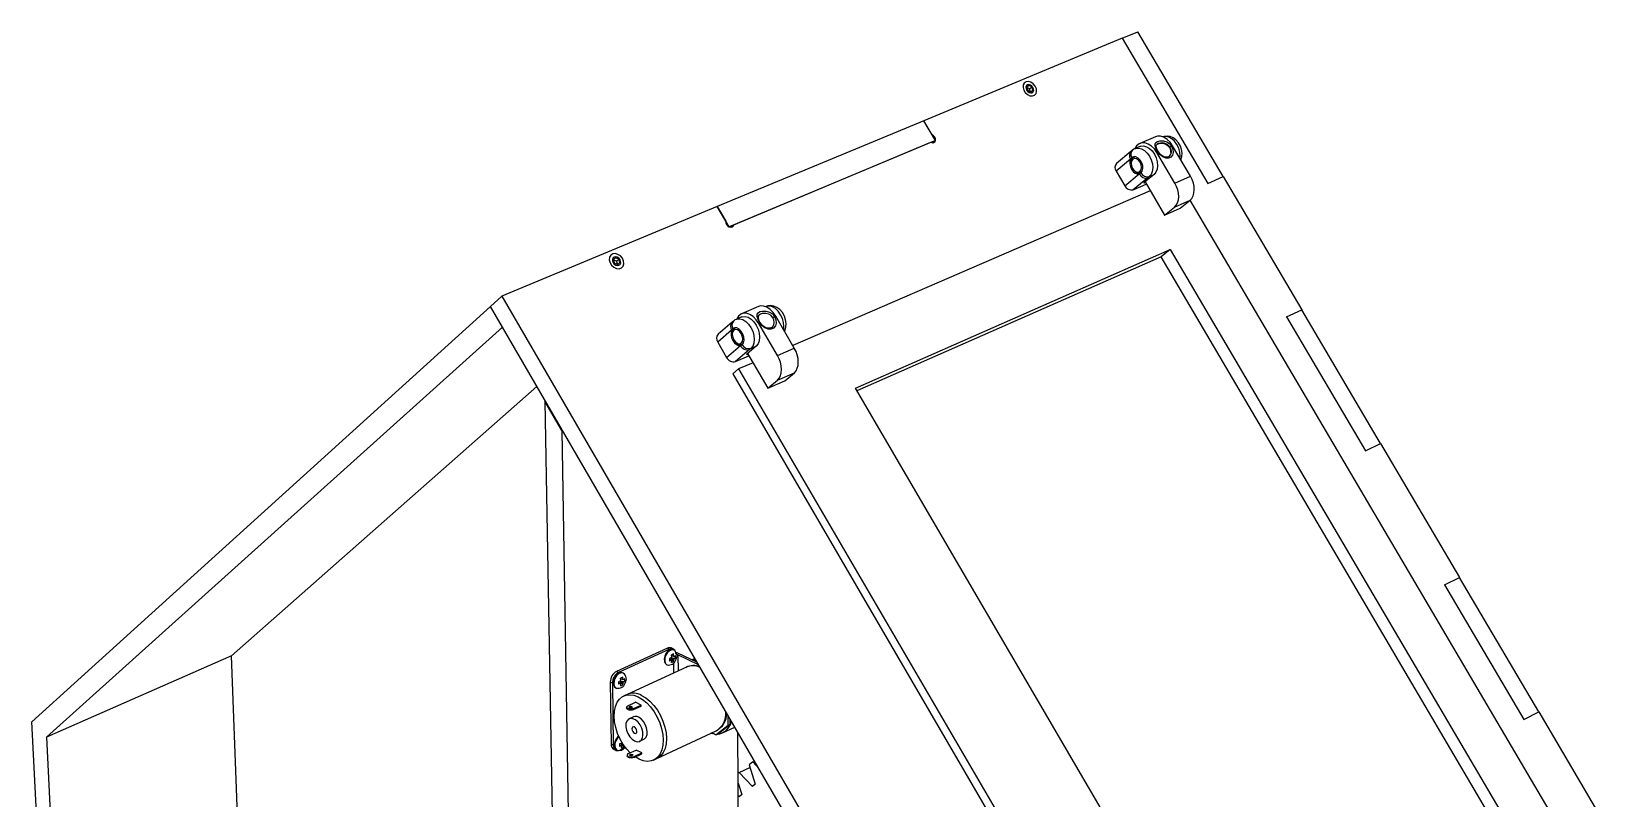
# Model space of a CAD drawing. Extents: x 0 to 158, y 0 to 202.
# Drawn here: x 57.3 to 155.7, y 154.2 to 201.8 of the extents above; entities that cross this region are included whole.
import ezdxf

# ---------------------------------------------------------------- set-up
doc = ezdxf.new("R2010")
doc.units = 0
doc.layers.get('0').update_dxf_attribs({"linetype": 'CONTINUOUS'})

msp = doc.modelspace()

# ---------------------------------------------------------------- linework, layer by layer
at = {"color": 7, "linetype": 'CONTINUOUS'}
for p, q in [((124.954, 201.354), (112.649, 196.232)), ((124.954, 201.354), (130.262, 192.342)), ((124.955, 201.354), (125.918, 201.755)), ((131.218, 192.758), (125.918, 201.755)), ((119.151, 198.416), (119.03, 198.303)), ((119.03, 198.303), (119.098, 198.1)), ((119.204, 198.207), (119.035, 198.287)), ((119.098, 198.1), (119.289, 198.01)), ((119.342, 198.326), (119.151, 198.416)), ((119.204, 198.207), (119.342, 198.326)), ((119.267, 198.02), (119.204, 198.207)), ((119.282, 198.013), (119.41, 198.123)), ((119.289, 198.01), (119.41, 198.123)), ((119.41, 198.123), (119.342, 198.326)), ((112.649, 196.232), (99.829, 190.896)), ((113.367, 195.007), (112.649, 196.232)), ((113.164, 195.353), (112.649, 196.232)), ((113.367, 195.007), (100.56, 189.644)), ((100.855, 189.768), (113.083, 194.888)), ((113.199, 194.861), (113.367, 195.007)), ((127.018, 195.233), (126.047, 194.817)), ((125.491, 194.318), (124.6, 193.576)), ((125.724, 194.001), (125.68, 193.982)), ((126.055, 194.627), (125.75, 194.496)), ((127.107, 194.258), (127.168, 194.284)), ((128.225, 192.358), (127.107, 194.258)), ((127.883, 194.015), (127.894, 194.023)), ((128.017, 194.649), (128.078, 194.675)), ((129.194, 192.779), (128.078, 194.675)), ((125.469, 193.844), (124.578, 193.103)), ((124.578, 193.103), (125.112, 192.195)), ((125.112, 192.195), (126.005, 192.934)), ((125.502, 193.581), (125.505, 193.54)), ((125.659, 193.177), (125.687, 193.146)), ((126.097, 192.998), (126.141, 193.017)), ((126.532, 192.685), (125.639, 191.947)), ((125.639, 191.947), (126.446, 192.296)), ((126.926, 192.891), (126.316, 192.387)), ((126.33, 192.375), (126.386, 192.399)), ((126.367, 192.43), (127.58, 190.368)), ((126.622, 192.76), (126.532, 192.685)), ((126.622, 192.76), (126.926, 192.891)), ((128.225, 192.358), (129.194, 192.779)), ((130.262, 192.342), (131.218, 192.758)), ((131.218, 192.758), (136.091, 184.486)), ((126.689, 191.884), (104.518, 182.279)), ((128.192, 190.869), (129.16, 191.291)), ((128.547, 190.791), (129.16, 191.291)), ((154.408, 148.401), (129.161, 191.292)), ((99.829, 190.896), (86.462, 185.332)), ((100.56, 189.644), (99.829, 190.896)), ((99.829, 190.896), (100.353, 189.998)), ((127.58, 190.368), (128.192, 190.869)), ((127.58, 190.368), (128.547, 190.791)), ((100.685, 189.618), (100.855, 189.768)), ((108.397, 179.633), (127.924, 188.23)), ((127.924, 188.23), (127.359, 187.772)), ((127.924, 188.23), (150.264, 150.242)), ((93.515, 187.723), (93.382, 187.603)), ((93.382, 187.603), (93.451, 187.39)), ((93.585, 187.512), (93.383, 187.604)), ((93.451, 187.39), (93.654, 187.298)), ((93.718, 187.631), (93.515, 187.723)), ((93.585, 187.512), (93.718, 187.631)), ((93.654, 187.3), (93.585, 187.512)), ((93.653, 187.298), (93.654, 187.3)), ((93.654, 187.298), (93.787, 187.419)), ((93.654, 187.3), (93.787, 187.419)), ((93.787, 187.419), (93.718, 187.631)), ((127.359, 187.772), (108.497, 179.462)), ((149.623, 149.906), (127.359, 187.772)), ((85.761, 184.697), (86.462, 185.332)), ((86.462, 185.332), (120.706, 126.357)), ((57.303, 158.913), (85.761, 184.697)), ((86.502, 183.419), (85.761, 184.697)), ((119.608, 126.385), (85.761, 184.697)), ((102.392, 184.696), (101.339, 184.245)), ((102.858, 184.694), (102.836, 184.685)), ((103.391, 184.07), (103.456, 184.098)), ((104.61, 182.12), (103.456, 184.098)), ((135.142, 184.056), (136.091, 184.486)), ((135.142, 184.056), (136.091, 184.486)), ((135.142, 184.056), (140.036, 175.747)), ((140.979, 176.191), (136.091, 184.486)), ((136.091, 184.486), (136.091, 184.486)), ((86.502, 183.419), (58.215, 157.961)), ((100.722, 183.226), (99.858, 182.482)), ((100.751, 183.718), (99.887, 182.974)), ((100.971, 183.381), (100.934, 183.366)), ((101.346, 184.046), (101.016, 183.905)), ((102.404, 183.646), (102.47, 183.674)), ((103.559, 181.665), (102.404, 183.646)), ((103.245, 183.41), (103.255, 183.419)), ((99.858, 182.482), (100.41, 181.534)), ((100.41, 181.534), (101.276, 182.276)), ((100.764, 183.042), (100.763, 182.982)), ((100.977, 182.483), (101.021, 182.443)), ((101.372, 182.343), (101.409, 182.359)), ((102.253, 182.239), (101.661, 181.734)), ((101.923, 182.097), (101.836, 182.022)), ((101.923, 182.097), (102.253, 182.239)), ((103.559, 181.665), (104.61, 182.12)), ((101.836, 182.022), (100.97, 181.281)), ((100.97, 181.281), (101.798, 181.64)), ((102.049, 181.209), (101.154, 180.821)), ((101.682, 181.723), (101.736, 181.747)), ((101.716, 181.78), (102.971, 179.629)), ((101.154, 180.821), (100.791, 180.512)), ((100.791, 180.512), (127.761, 134.221)), ((101.154, 180.821), (128.157, 134.482)), ((102.971, 179.629), (103.564, 180.131)), ((103.564, 180.131), (104.614, 180.588)), ((104.019, 180.086), (104.614, 180.588)), ((88.642, 179.733), (69.689, 163.005)), ((102.971, 179.629), (104.019, 180.086)), ((131.339, 140.34), (108.397, 179.633)), ((89.163, 178.835), (89.128, 178.82)), ((90.179, 177.009), (89.128, 178.82)), ((89.128, 178.82), (90.871, 83.356)), ((90.214, 177.024), (90.179, 177.009)), ((90.179, 177.009), (91.8, 82.79)), ((140.036, 175.747), (140.979, 176.191)), ((140.979, 176.191), (145.88, 167.871)), ((144.943, 167.413), (145.88, 167.871)), ((144.943, 167.413), (149.865, 159.056)), ((144.944, 167.413), (145.88, 167.871)), ((145.879, 167.87), (145.88, 167.871)), ((150.795, 159.528), (145.88, 167.871)), ((96.737, 163.488), (93.586, 162.046)), ((96.863, 163.428), (93.713, 161.986)), ((96.863, 163.428), (96.737, 163.488)), ((97.101, 163.439), (96.974, 163.498)), ((69.689, 163.005), (58.215, 157.961)), ((70.55, 140.945), (69.689, 163.005)), ((97.003, 162.901), (96.86, 162.849)), ((97.004, 162.74), (96.86, 162.808)), ((97.004, 162.74), (96.861, 162.688)), ((96.934, 162.895), (97.121, 162.65)), ((97.135, 162.8), (96.934, 162.895)), ((96.975, 162.891), (97.247, 162.865)), ((97.003, 162.901), (96.986, 163.065)), ((97.133, 162.961), (96.989, 163.029)), ((97.133, 162.961), (97.116, 163.125)), ((98.669, 162.458), (97.386, 163.065)), ((98.572, 162.626), (97.39, 163.185)), ((98.442, 162.849), (98.268, 162.769)), ((98.304, 162.753), (98.489, 162.769)), ((93.713, 161.986), (93.586, 162.046)), ((93.853, 161.456), (93.709, 161.404)), ((93.786, 161.451), (93.974, 161.204)), ((93.828, 161.447), (94.1, 161.421)), ((93.853, 161.456), (93.835, 161.621)), ((93.987, 161.355), (93.837, 161.426)), ((93.985, 161.516), (93.839, 161.586)), ((93.985, 161.516), (93.967, 161.681)), ((97.931, 162.314), (94.232, 160.611)), ((97.931, 162.314), (97.908, 162.302)), ((93.323, 161.319), (93.197, 161.38)), ((93.197, 161.38), (93.252, 157.519)), ((93.323, 161.319), (93.378, 157.458)), ((93.855, 161.294), (93.709, 161.364)), ((93.855, 161.294), (93.711, 161.242)), ((94.232, 160.611), (94.035, 160.519)), ((94.203, 159.82), (94.203, 159.755)), ((94.281, 159.908), (94.757, 160.128)), ((94.637, 159.737), (95.113, 159.957)), ((94.638, 159.672), (94.637, 159.737)), ((94.638, 159.672), (95.114, 159.892)), ((95.113, 159.957), (94.757, 160.128)), ((95.114, 159.892), (95.113, 159.957)), ((149.865, 159.056), (150.796, 159.528)), ((150.796, 159.528), (155.725, 151.16)), ((60.276, 102.02), (57.303, 158.913)), ((94.631, 159.222), (94.367, 159.1)), ((99.751, 158.104), (100.507, 158.7)), ((99.881, 158.165), (100.637, 158.761)), ((100.146, 158.229), (100.915, 158.589)), ((100.507, 158.7), (100.503, 159.298)), ((100.507, 158.7), (100.637, 158.761)), ((100.637, 158.761), (100.635, 159.071)), ((58.215, 157.961), (61.113, 101.51)), ((93.378, 157.458), (93.252, 157.519)), ((93.905, 157.594), (93.762, 157.541)), ((93.907, 157.433), (93.762, 157.504)), ((93.839, 157.591), (94.026, 157.345)), ((93.999, 157.514), (93.865, 157.579)), ((93.886, 157.587), (93.957, 157.58)), ((95.015, 157.705), (95.278, 157.828)), ((96.083, 156.628), (99.769, 158.354)), ((99.675, 158.14), (99.405, 158.183)), ((99.751, 158.104), (99.496, 158.226)), ((99.751, 158.104), (99.881, 158.165)), ((101.196, 144.98), (101.116, 158.242)), ((93.408, 157.211), (93.534, 157.15)), ((93.907, 157.433), (93.764, 157.381)), ((93.779, 157.16), (94.132, 157.325)), ((94.242, 156.851), (94.243, 156.787)), ((94.321, 156.94), (94.795, 157.161)), ((94.675, 156.768), (95.149, 156.989)), ((94.676, 156.704), (94.675, 156.768)), ((94.676, 156.704), (95.15, 156.925)), ((95.149, 156.989), (94.795, 157.161)), ((95.15, 156.925), (95.149, 156.989)), ((95.885, 156.536), (96.083, 156.628)), ((101.198, 155.775), (101.131, 155.723)), ((101.198, 155.775), (101.856, 156.086)), ((102.016, 154.905), (101.198, 155.775)), ((102.028, 156.421), (101.805, 156.247)), ((101.805, 156.247), (102.191, 155.04)), ((102.028, 156.421), (102.142, 156.475)), ((102.408, 156.017), (102.028, 156.421)), ((101.135, 155.105), (101.361, 154.398)), ((102.191, 155.04), (102.016, 154.905)), ((101.187, 154.264), (101.14, 154.314)), ((101.361, 154.398), (101.187, 154.264))]:
    msp.add_line(p, q, dxfattribs=at)
at = {"color": 8, "linetype": 'CONTINUOUS'}
for p, q in [((126.321, 192.391), (126.33, 192.375)), ((101.671, 181.742), (101.682, 181.723)), ((97.14, 161.949), (97.134, 162.572)), ((97.386, 163.065), (97.396, 162.067))]:
    msp.add_line(p, q, dxfattribs=at)
at = {"color": 7, "linetype": 'CONTINUOUS'}
for points in [[(119.287, 198.615), (119.131, 198.659), (118.987, 198.644), (118.874, 198.57), (118.808, 198.448), (118.798, 198.294), (118.844, 198.129), (118.942, 197.976), (119.077, 197.854), (119.231, 197.781), (119.384, 197.767), (119.515, 197.813), (119.605, 197.912), (119.644, 198.053), (119.626, 198.214), (119.552, 198.376), (119.434, 198.516), (119.287, 198.615)], [(119.363, 197.97), (119.427, 198.02), (119.46, 198.1), (119.456, 198.196), (119.417, 198.295), (119.347, 198.382), (119.258, 198.443), (119.164, 198.468), (119.078, 198.456), (119.013, 198.406), (118.98, 198.326), (118.984, 198.23), (119.023, 198.131), (119.093, 198.044), (119.182, 197.983), (119.276, 197.957), (119.363, 197.97)], [(113.083, 194.888), (113.179, 194.862), (113.267, 194.875), (113.333, 194.926), (113.367, 195.007), (113.364, 195.104), (113.324, 195.205), (113.254, 195.292), (113.164, 195.353)], [(127.168, 194.284), (127.149, 194.316), (127.064, 194.484), (127.003, 194.666), (127.001, 194.796), (127.047, 194.884), (127.144, 194.948), (127.287, 194.983), (127.509, 194.977), (127.713, 194.915), (127.885, 194.806), (128.017, 194.649)], [(128.078, 194.675), (127.921, 194.896), (127.738, 195.074), (127.539, 195.2), (127.336, 195.266), (127.141, 195.268), (127.018, 195.233)], [(128.587, 193.81), (128.587, 193.811), (128.645, 193.999), (128.661, 194.209), (128.633, 194.433), (128.56, 194.655), (128.444, 194.863), (128.288, 195.043), (128.117, 195.17), (127.932, 195.25), (127.743, 195.28), (127.558, 195.26), (127.454, 195.218)], [(125.583, 194.394), (125.561, 194.375), (125.475, 194.305)], [(125.502, 193.581), (125.502, 193.689), (125.54, 193.838), (125.62, 193.945), (125.732, 193.998), (125.733, 193.998)], [(126.108, 192.985), (126.193, 193.098), (126.233, 193.255), (126.224, 193.437), (126.167, 193.622), (126.069, 193.788), (125.942, 193.915), (125.801, 193.988), (125.664, 193.997), (125.546, 193.942)], [(125.754, 194.49), (125.67, 194.456), (125.58, 194.392)], [(127.107, 194.258), (126.95, 194.479), (126.767, 194.658), (126.568, 194.784), (126.365, 194.85), (126.17, 194.853), (125.994, 194.791), (125.847, 194.668), (125.74, 194.498)], [(126.055, 194.627), (126.095, 194.642), (126.268, 194.662), (126.453, 194.618), (126.637, 194.514), (126.807, 194.355), (126.952, 194.153), (127.062, 193.923), (127.128, 193.678), (127.148, 193.437), (127.119, 193.216), (127.043, 193.03), (126.926, 192.891)], [(127.199, 194.291), (127.161, 194.355), (127.1, 194.489), (127.067, 194.602), (127.065, 194.685), (127.089, 194.739), (127.098, 194.746)], [(127.11, 194.754), (127.092, 194.743), (127.092, 194.742)], [(127.098, 194.746), (127.144, 194.78), (127.251, 194.815), (127.384, 194.826), (127.54, 194.806), (127.704, 194.744), (127.838, 194.639), (127.923, 194.504), (127.956, 194.352), (127.952, 194.259)], [(128.017, 194.649), (128.098, 194.456), (128.119, 194.265), (128.076, 194.098), (127.974, 193.975), (127.827, 193.911), (127.651, 193.915), (127.468, 193.985), (127.3, 194.113), (127.168, 194.284)], [(127.889, 194.026), (127.869, 194.003), (127.757, 193.959), (127.635, 193.961), (127.491, 194.01), (127.354, 194.102), (127.238, 194.229), (127.197, 194.29)], [(125.469, 193.844), (125.426, 193.708), (125.423, 193.548), (125.459, 193.379), (125.532, 193.219), (125.634, 193.083), (125.754, 192.984), (125.882, 192.933), (126.005, 192.934)], [(126.05, 193.084), (126.123, 193.187), (126.151, 193.333), (126.129, 193.498), (126.062, 193.658), (125.958, 193.789), (125.835, 193.87), (125.711, 193.889), (125.604, 193.843), (125.531, 193.74), (125.504, 193.594), (125.525, 193.429), (125.593, 193.269), (125.696, 193.139), (125.819, 193.058), (125.944, 193.039), (126.05, 193.084)], [(126.33, 192.375), (126.319, 192.371), (126.31, 192.368), (126.304, 192.367), (126.301, 192.368), (126.3, 192.37), (126.303, 192.375), (126.308, 192.38), (126.316, 192.387)], [(128.192, 190.869), (128.301, 190.985), (128.383, 191.136), (128.435, 191.314), (128.456, 191.513), (128.444, 191.725), (128.4, 191.942), (128.326, 192.156), (128.225, 192.358)], [(129.16, 191.291), (129.269, 191.407), (129.351, 191.557), (129.403, 191.735), (129.424, 191.934), (129.413, 192.146), (129.369, 192.363), (129.295, 192.577), (129.194, 192.779)], [(100.353, 189.998), (100.355, 189.898), (100.395, 189.795), (100.467, 189.706), (100.56, 189.644), (100.659, 189.618), (100.75, 189.632), (100.819, 189.685), (100.855, 189.768)], [(93.667, 187.934), (93.5, 187.979), (93.344, 187.96), (93.221, 187.881), (93.147, 187.752), (93.132, 187.59), (93.178, 187.417), (93.279, 187.257), (93.422, 187.131), (93.586, 187.057), (93.75, 187.043), (93.892, 187.093), (93.992, 187.199), (94.037, 187.348), (94.021, 187.518), (93.946, 187.687), (93.822, 187.832), (93.667, 187.934)], [(93.437, 187.764), (93.367, 187.71), (93.329, 187.627), (93.331, 187.525), (93.371, 187.421), (93.443, 187.331), (93.538, 187.268), (93.639, 187.242), (93.732, 187.257), (93.802, 187.311), (93.84, 187.395), (93.838, 187.496), (93.798, 187.6), (93.726, 187.69), (93.631, 187.753), (93.53, 187.779), (93.437, 187.764)], [(102.404, 183.646), (102.243, 183.878), (102.057, 184.066), (101.857, 184.2), (101.654, 184.273), (101.46, 184.279), (101.288, 184.219), (101.145, 184.096), (101.043, 183.921)], [(101.346, 184.046), (101.385, 184.061), (101.556, 184.078), (101.741, 184.029), (101.926, 183.917), (102.098, 183.75), (102.247, 183.539), (102.361, 183.299), (102.434, 183.046), (102.459, 182.797), (102.436, 182.57), (102.365, 182.379), (102.253, 182.239)], [(102.47, 183.674), (102.45, 183.708), (102.365, 183.884), (102.308, 184.076), (102.313, 184.215), (102.367, 184.309), (102.474, 184.379), (102.627, 184.417), (102.861, 184.411), (103.075, 184.348), (103.254, 184.234), (103.391, 184.07)], [(103.279, 184.002), (103.168, 184.131), (103.02, 184.216), (102.84, 184.26), (102.64, 184.256), (102.509, 184.221), (102.418, 184.164), (102.37, 184.088), (102.364, 183.979), (102.407, 183.829), (102.475, 183.69), (102.49, 183.663)], [(103.456, 184.098), (103.296, 184.329), (103.11, 184.517), (102.909, 184.651), (102.707, 184.723), (102.513, 184.73), (102.392, 184.696)], [(103.391, 184.07), (103.473, 183.869), (103.491, 183.668), (103.441, 183.491), (103.329, 183.361), (103.169, 183.292), (102.98, 183.293), (102.786, 183.364), (102.608, 183.497), (102.47, 183.674)], [(104.003, 183.161), (104.04, 183.228), (104.094, 183.421), (104.106, 183.637), (104.073, 183.869), (103.994, 184.099), (103.873, 184.314), (103.711, 184.502), (103.534, 184.635), (103.346, 184.718), (103.153, 184.749), (102.964, 184.73), (102.862, 184.687)], [(100.722, 183.226), (100.683, 183.086), (100.684, 182.921), (100.724, 182.746), (100.8, 182.58), (100.904, 182.437), (101.026, 182.333), (101.154, 182.277), (101.276, 182.276)], [(100.84, 183.795), (100.825, 183.782), (100.736, 183.706)], [(101.317, 182.43), (101.387, 182.534), (101.41, 182.684), (101.385, 182.855), (101.314, 183.021), (101.208, 183.158), (101.084, 183.244), (100.96, 183.266), (100.856, 183.221), (100.786, 183.117), (100.763, 182.967), (100.788, 182.797), (100.859, 182.63), (100.965, 182.494), (101.089, 182.408), (101.213, 182.385), (101.317, 182.43)], [(101.377, 182.327), (101.458, 182.441), (101.493, 182.602), (101.48, 182.789), (101.419, 182.981), (101.318, 183.155), (101.189, 183.288), (101.048, 183.366), (100.911, 183.379), (100.796, 183.324)], [(101.019, 183.898), (100.93, 183.861), (100.837, 183.793)], [(103.25, 183.422), (103.22, 183.391), (103.096, 183.342), (102.947, 183.346), (102.793, 183.402), (102.65, 183.502), (102.532, 183.638), (102.504, 183.682)], [(104.614, 180.588), (104.718, 180.706), (104.796, 180.859), (104.844, 181.041), (104.86, 181.245), (104.843, 181.464), (104.794, 181.688), (104.716, 181.91), (104.61, 182.12)], [(101.682, 181.723), (101.67, 181.718), (101.66, 181.715), (101.653, 181.714), (101.648, 181.714), (101.647, 181.717), (101.649, 181.721), (101.654, 181.727), (101.661, 181.734)], [(103.564, 180.131), (103.669, 180.248), (103.747, 180.401), (103.794, 180.584), (103.81, 180.788), (103.793, 181.007), (103.744, 181.232), (103.665, 181.454), (103.559, 181.665)], [(97.149, 163.369), (97.118, 163.388), (96.996, 163.399), (96.873, 163.36), (96.753, 163.274), (96.65, 163.146), (96.576, 162.991), (96.542, 162.827), (96.553, 162.669), (96.605, 162.549), (96.69, 162.468), (96.719, 162.459)], [(97.155, 163.372), (97.12, 163.387), (96.994, 163.389), (96.859, 163.328), (96.735, 163.21), (96.637, 163.053), (96.578, 162.877), (96.568, 162.707), (96.606, 162.564), (96.688, 162.469), (96.717, 162.454)], [(97.259, 163.125), (97.251, 163.215), (97.228, 163.296), (97.191, 163.363), (97.141, 163.414), (97.081, 163.447), (97.013, 163.46), (96.94, 163.454), (96.863, 163.428)], [(96.86, 162.849), (96.861, 162.732), (96.861, 162.688)], [(97.116, 163.125), (97.024, 163.083), (96.986, 163.065)], [(96.991, 162.59), (97.003, 162.694), (97.004, 162.74)], [(96.991, 162.59), (97.086, 162.631), (97.121, 162.65)], [(97.121, 162.65), (97.133, 162.754), (97.135, 162.8)], [(97.245, 163.026), (97.169, 162.979), (97.133, 162.961)], [(97.247, 162.865), (97.171, 162.818), (97.135, 162.8)], [(97.247, 162.865), (97.249, 162.981), (97.245, 163.026)], [(93.998, 161.926), (93.957, 161.949), (93.833, 161.955), (93.709, 161.91), (93.589, 161.818), (93.488, 161.685), (93.418, 161.528), (93.388, 161.363), (93.405, 161.206), (93.463, 161.091), (93.553, 161.014), (93.563, 161.011)], [(94.009, 161.929), (93.972, 161.944), (93.844, 161.947), (93.708, 161.884), (93.583, 161.766), (93.484, 161.608), (93.425, 161.432), (93.415, 161.26), (93.455, 161.117), (93.538, 161.022), (93.557, 161.012)], [(93.967, 161.681), (93.874, 161.638), (93.835, 161.621)], [(94.098, 161.582), (94.021, 161.535), (93.985, 161.516)], [(94.1, 161.421), (94.023, 161.373), (93.987, 161.355)], [(94.1, 161.421), (94.102, 161.537), (94.098, 161.582)], [(94.427, 156.99), (94.216, 157.22), (93.997, 157.517), (93.807, 157.845), (93.652, 158.194), (93.536, 158.552), (93.463, 158.91), (93.435, 159.257), (93.454, 159.581), (93.517, 159.874), (93.625, 160.126), (93.773, 160.329), (93.957, 160.478), (94.171, 160.568), (94.41, 160.596), (94.665, 160.561), (94.93, 160.463)], [(93.709, 161.404), (93.711, 161.286), (93.711, 161.242)], [(93.842, 161.144), (93.853, 161.248), (93.855, 161.294)], [(93.842, 161.144), (93.939, 161.185), (93.974, 161.204)], [(93.974, 161.204), (93.985, 161.309), (93.987, 161.355)], [(94.93, 160.463), (95.195, 160.307), (95.453, 160.096), (95.696, 159.837), (95.917, 159.538), (96.108, 159.208), (96.264, 158.857), (96.381, 158.496), (96.453, 158.136), (96.48, 157.788), (96.46, 157.463), (96.395, 157.17), (96.286, 156.919), (96.136, 156.717), (95.951, 156.57), (95.736, 156.483), (95.497, 156.457), (95.242, 156.495), (94.978, 156.593), (94.739, 156.733)], [(95.128, 160.554), (95.393, 160.398), (95.651, 160.187), (95.894, 159.928), (96.115, 159.629), (96.306, 159.3), (96.462, 158.949), (96.578, 158.588), (96.651, 158.228), (96.678, 157.88), (96.658, 157.555), (96.593, 157.263), (96.483, 157.012), (96.334, 156.809), (96.148, 156.662), (96.083, 156.628)], [(95.128, 160.554), (95.393, 160.398), (95.651, 160.187), (95.894, 159.928), (96.115, 159.629), (96.306, 159.3), (96.462, 158.949), (96.578, 158.588), (96.651, 158.228), (96.678, 157.88), (96.658, 157.555), (96.593, 157.263), (96.483, 157.012), (96.334, 156.809), (96.148, 156.662), (96.083, 156.628)], [(94.637, 159.737), (94.553, 159.711), (94.454, 159.702), (94.356, 159.711), (94.274, 159.737), (94.22, 159.776), (94.203, 159.823), (94.224, 159.869), (94.281, 159.908)], [(94.638, 159.672), (94.554, 159.646), (94.455, 159.637), (94.357, 159.646), (94.275, 159.672), (94.221, 159.712), (94.203, 159.755)], [(94.393, 159.792), (94.423, 159.783), (94.457, 159.78), (94.493, 159.783), (94.523, 159.792), (94.543, 159.806), (94.551, 159.823), (94.545, 159.839), (94.525, 159.853), (94.496, 159.863), (94.461, 159.866), (94.426, 159.863), (94.396, 159.853), (94.375, 159.839), (94.368, 159.823), (94.374, 159.806), (94.393, 159.792)], [(94.699, 157.725), (94.855, 157.679), (94.997, 157.697), (95.112, 157.778), (95.19, 157.915), (95.223, 158.095), (95.208, 158.302), (95.148, 158.518), (95.047, 158.724), (94.914, 158.901), (94.761, 159.034), (94.602, 159.11), (94.451, 159.124), (94.321, 159.073), (94.225, 158.963), (94.169, 158.803), (94.16, 158.608), (94.198, 158.394), (94.279, 158.181), (94.397, 157.988), (94.542, 157.831), (94.699, 157.725)], [(94.693, 158.208), (94.751, 158.195), (94.8, 158.213), (94.832, 158.26), (94.842, 158.328), (94.83, 158.408), (94.796, 158.487), (94.746, 158.553), (94.688, 158.595), (94.63, 158.609), (94.581, 158.591), (94.549, 158.544), (94.538, 158.475), (94.55, 158.396), (94.584, 158.317), (94.634, 158.251), (94.693, 158.208)], [(95.278, 157.828), (95.323, 157.853), (95.42, 157.963), (95.476, 158.123), (95.485, 158.318), (95.447, 158.533), (95.366, 158.746), (95.247, 158.94), (95.103, 159.096), (94.945, 159.202)], [(93.725, 158.018), (93.643, 157.954), (93.541, 157.821), (93.472, 157.664), (93.443, 157.5), (93.46, 157.345), (93.517, 157.231), (93.607, 157.155), (93.61, 157.154)], [(93.737, 158.002), (93.636, 157.902), (93.538, 157.744), (93.48, 157.569), (93.47, 157.399), (93.509, 157.257), (93.592, 157.164), (93.611, 157.153)], [(93.762, 157.541), (93.764, 157.424), (93.764, 157.381)], [(94.026, 157.345), (94.037, 157.449), (94.039, 157.494)], [(93.378, 157.458), (93.387, 157.367), (93.411, 157.288), (93.448, 157.221), (93.498, 157.171), (93.559, 157.14), (93.628, 157.127), (93.702, 157.134), (93.779, 157.16)], [(93.894, 157.284), (93.906, 157.388), (93.907, 157.433)], [(93.894, 157.284), (93.991, 157.326), (94.026, 157.345)], [(94.321, 156.94), (94.263, 156.901), (94.242, 156.854), (94.259, 156.808), (94.313, 156.768), (94.395, 156.742), (94.493, 156.732), (94.591, 156.742), (94.675, 156.768)], [(94.676, 156.704), (94.592, 156.677), (94.494, 156.668), (94.396, 156.677), (94.314, 156.704), (94.26, 156.743), (94.243, 156.787)], [(94.564, 156.885), (94.583, 156.871), (94.589, 156.854), (94.582, 156.838), (94.561, 156.823), (94.531, 156.814), (94.496, 156.811), (94.461, 156.814), (94.432, 156.823), (94.413, 156.838), (94.406, 156.854), (94.414, 156.871), (94.435, 156.885), (94.465, 156.894), (94.5, 156.898), (94.535, 156.894), (94.564, 156.885)]]:
    msp.add_lwpolyline(points, dxfattribs=at)
at = {"color": 8, "linetype": 'CONTINUOUS'}
for points in [[(128.531, 193.905), (128.542, 194.038), (128.523, 194.279), (128.457, 194.523), (128.347, 194.753), (128.203, 194.954), (128.033, 195.112), (127.849, 195.216), (127.664, 195.26), (127.49, 195.239), (127.45, 195.224)], [(125.751, 194.497), (125.79, 194.511), (125.963, 194.531), (126.148, 194.488), (126.332, 194.383), (126.502, 194.224), (126.647, 194.023), (126.757, 193.792), (126.824, 193.547), (126.844, 193.306), (126.814, 193.085), (126.739, 192.898), (126.622, 192.76)], [(127.197, 194.29), (127.197, 194.291), (127.193, 194.292), (127.187, 194.291), (127.179, 194.288), (127.168, 194.284)], [(103.952, 183.248), (103.97, 183.449), (103.945, 183.697), (103.873, 183.949), (103.759, 184.189), (103.611, 184.399), (103.438, 184.566), (103.254, 184.677), (103.069, 184.726), (102.898, 184.709), (102.858, 184.694)], [(101.016, 183.905), (101.055, 183.919), (101.226, 183.936), (101.41, 183.887), (101.595, 183.775), (101.768, 183.608), (101.917, 183.397), (102.031, 183.157), (102.103, 182.904), (102.129, 182.655), (102.106, 182.428), (102.035, 182.237), (101.923, 182.097)]]:
    msp.add_lwpolyline(points, dxfattribs=at)
for centre, radius, start, end in [((125.775, 194.067), 0.379, 138.53089, 216.07904), ((125.855, 194.145), 0.37, 137.96255, 213.27392), ((127.424, 194.27), 0.578, 32.91983, 123.02536), ((127.552, 194.313), 0.448, 319.65947, 37.12159), ((101.045, 183.454), 0.396, 137.9391, 215.26705), ((101.123, 183.532), 0.387, 137.48237, 212.34338), ((102.496, 183.637), 0.0452, 79.74029, 125.3481), ((102.901, 183.726), 0.468, 319.01868, 36.21086), ((98.321, 161.367), 1.024, 64.1166, 112.37251), ((99.126, 159.424), 1.248, 301.02573, 4.79307)]:
    msp.add_arc(centre, radius, start, end, dxfattribs=at)
at = {"color": 7, "linetype": 'CONTINUOUS'}
for centre, radius, start, end in [((125.747, 193.705), 0.31, 130.35275, 153.40474), ((128.228, 194.178), 0.515, 114.11228, 128.13673), ((124.863, 193.327), 0.362, 136.51703, 218.17214), ((125.979, 193.333), 0.347, 212.64079, 300.66897), ((125.946, 193.18), 0.253, 283.37793, 309.80127), ((126.42, 193.13), 0.459, 205.36552, 284.19711), ((126.508, 193.197), 0.452, 207.88615, 284.62058), ((125.526, 192.391), 0.458, 205.37666, 284.27763), ((103.595, 183.607), 0.506, 113.77742, 128.56836), ((100.993, 183.101), 0.298, 131.48872, 155.34683), ((101.097, 183.068), 0.334, 110.93736, 184.43278), ((100.162, 182.711), 0.38, 136.2342, 217.07642), ((101.276, 182.674), 0.344, 222.13057, 286.14992), ((101.224, 182.504), 0.234, 282.76761, 310.82236), ((101.708, 182.485), 0.48, 205.83275, 285.45429), ((101.794, 182.553), 0.474, 208.44883, 285.81914), ((100.841, 181.743), 0.479, 205.84452, 285.53156), ((96.866, 163.246), 0.274, 66.75859, 118.16551), ((96.829, 162.896), 0.455, 255.07534, 342.40712), ((96.888, 163.007), 0.451, 326.41093, 54.87892), ((97.268, 162.791), 0.298, 66.63956, 87.69378), ((97.276, 162.928), 0.28, 66.15881, 85.63335), ((98.363, 161.419), 0.986, 67.24377, 117.50904), ((93.955, 161.384), 0.758, 119.11203, 180.31108), ((94.082, 161.323), 0.758, 119.12222, 180.30327), ((93.74, 161.563), 0.453, 326.25721, 54.7707), ((93.681, 161.451), 0.458, 254.71358, 342.11599), ((94.622, 159.651), 1.035, 60.74542, 112.0811), ((94.462, 159.628), 0.173, 70.51044, 110.74868), ((99.227, 159.418), 1.187, 296.85352, 1.66797), ((94.768, 158.899), 0.351, 59.66205, 113.1082), ((99.682, 159.207), 1.074, 278.32687, 344.92051), ((93.573, 157.488), 0.322, 174.52565, 239.24964), ((93.742, 157.545), 0.413, 251.60836, 333.26827), ((94.5, 156.664), 0.17, 69.50775, 111.35714)]:
    msp.add_arc(centre, radius, start, end, dxfattribs=at)

doc.saveas('drawing.dxf')
